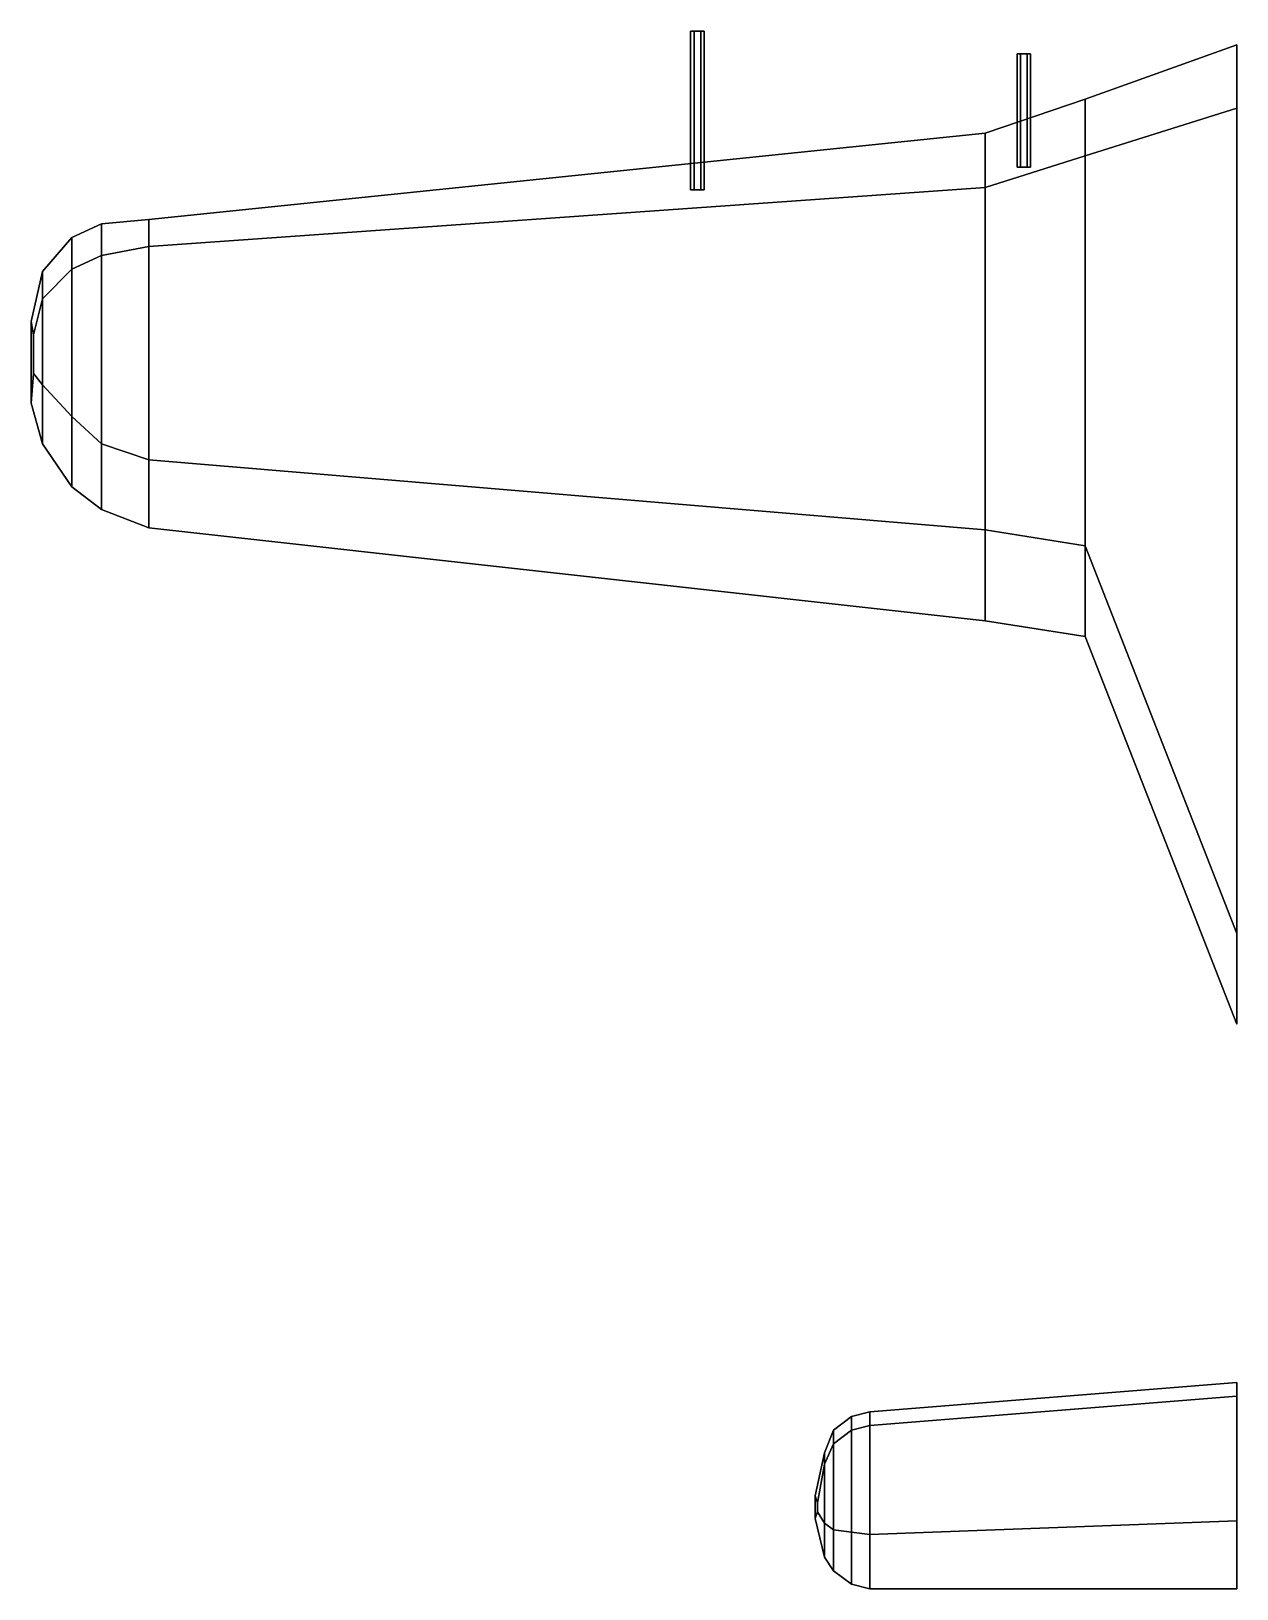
# Model space of a CAD drawing. Extents: x -5.32 to 0, y -3.79 to 3.08.
import ezdxf

# ---------------------------------------------------------------- set-up
doc = ezdxf.new("R2010")
doc.units = 0
doc.layers.add('WING2', color=5, linetype='CONTINUOUS')

msp = doc.modelspace()

# ---------------------------------------------------------------- linework, layer by layer
at = {"layer": 'WING2'}
for points in [[(-2.395, 3.08, 1.894), (-2.365, 3.08, 1.894), (-2.35, 3.08, 1.92), (-2.41, 3.08, 1.92)], [(-2.41, 3.08, 1.92), (-2.35, 3.08, 1.92), (-2.365, 3.08, 1.946), (-2.395, 3.08, 1.946)], [(-2.395, 3.08, 1.894), (-2.41, 3.08, 1.92), (-2.41, 2.38, 1.92), (-2.395, 2.38, 1.894)], [(-2.41, 3.08, 1.92), (-2.395, 3.08, 1.946), (-2.395, 2.38, 1.946), (-2.41, 2.38, 1.92)], [(-2.365, 3.08, 1.894), (-2.395, 3.08, 1.894), (-2.395, 2.38, 1.894), (-2.365, 2.38, 1.894)], [(-2.395, 3.08, 1.946), (-2.365, 3.08, 1.946), (-2.365, 2.38, 1.946), (-2.395, 2.38, 1.946)], [(-2.35, 3.08, 1.92), (-2.365, 3.08, 1.894), (-2.365, 2.38, 1.894), (-2.35, 2.38, 1.92)], [(-2.365, 3.08, 1.946), (-2.35, 3.08, 1.92), (-2.35, 2.38, 1.92), (-2.365, 2.38, 1.946)], [(-0.955, 2.98, 1.734), (-0.925, 2.98, 1.734), (-0.91, 2.98, 1.76), (-0.97, 2.98, 1.76)], [(-0.97, 2.98, 1.76), (-0.91, 2.98, 1.76), (-0.925, 2.98, 1.786), (-0.955, 2.98, 1.786)], [(-0.955, 2.98, 1.734), (-0.97, 2.98, 1.76), (-0.97, 2.48, 1.76), (-0.955, 2.48, 1.734)], [(-0.97, 2.98, 1.76), (-0.955, 2.98, 1.786), (-0.955, 2.48, 1.786), (-0.97, 2.48, 1.76)], [(-0.925, 2.98, 1.734), (-0.955, 2.98, 1.734), (-0.955, 2.48, 1.734), (-0.925, 2.48, 1.734)], [(-0.955, 2.98, 1.786), (-0.925, 2.98, 1.786), (-0.925, 2.48, 1.786), (-0.955, 2.48, 1.786)], [(-0.925, 2.98, 1.786), (-0.91, 2.98, 1.76), (-0.91, 2.48, 1.76), (-0.925, 2.48, 1.786)], [(-0.91, 2.98, 1.76), (-0.925, 2.98, 1.734), (-0.925, 2.48, 1.734), (-0.91, 2.48, 1.76)], [(-0.67, 2.78, 1.75), (0, 3.02, 1.66), (0, 2.74, 1.98), (-0.67, 2.53, 2)], [(-0.67, 2.53, 1.63), (0, 2.74, 1.53), (0, 3.02, 1.66), (-0.67, 2.78, 1.75)], [(-1.11, 2.63, 1.76), (-0.67, 2.78, 1.75), (-0.67, 2.53, 2), (-1.11, 2.39, 2.03)], [(-1.11, 2.39, 1.68), (-0.67, 2.53, 1.63), (-0.67, 2.78, 1.75), (-1.11, 2.63, 1.76)], [(-0.67, 0.81, 1.63), (0, -0.9, 1.53), (0, 2.74, 1.53), (-0.67, 2.53, 1.63)], [(0, 2.74, 1.98), (0, -0.9, 1.98), (-0.67, 0.81, 2), (-0.67, 2.53, 2)], [(-4.8, 2.25, 2.22), (-1.11, 2.63, 1.76), (-1.11, 2.39, 2.03), (-4.8, 2.13, 2.32)], [(-4.8, 2.13, 2.17), (-1.11, 2.39, 1.68), (-1.11, 2.63, 1.76), (-4.8, 2.25, 2.22)], [(-1.11, 0.88, 1.68), (-0.67, 0.81, 1.63), (-0.67, 2.53, 1.63), (-1.11, 2.39, 1.68)], [(-0.67, 2.53, 2), (-0.67, 0.81, 2), (-1.11, 0.88, 2.03), (-1.11, 2.39, 2.03)], [(-1.11, 2.39, 2.03), (-1.11, 0.88, 2.03), (-4.8, 1.19, 2.32), (-4.8, 2.13, 2.32)], [(-4.8, 1.19, 2.17), (-1.11, 0.88, 1.68), (-1.11, 2.39, 1.68), (-4.8, 2.13, 2.17)], [(-5.14, 2.03, 2.24), (-5.01, 2.09, 2.21), (-5.01, 2.23, 2.25), (-5.14, 2.17, 2.27)], [(-5.14, 2.17, 2.27), (-5.01, 2.23, 2.25), (-5.01, 2.09, 2.33), (-5.14, 2.03, 2.32)], [(-5.01, 2.23, 2.25), (-4.8, 2.25, 2.22), (-4.8, 2.13, 2.32), (-5.01, 2.09, 2.33)], [(-5.01, 2.09, 2.21), (-4.8, 2.13, 2.17), (-4.8, 2.25, 2.22), (-5.01, 2.23, 2.25)], [(-5.27, 1.9, 2.26), (-5.14, 2.03, 2.24), (-5.14, 2.17, 2.27), (-5.27, 2.02, 2.28)], [(-5.27, 2.02, 2.28), (-5.14, 2.17, 2.27), (-5.14, 2.03, 2.32), (-5.27, 1.9, 2.31)], [(-5.01, 1.26, 2.21), (-4.8, 1.19, 2.17), (-4.8, 2.13, 2.17), (-5.01, 2.09, 2.21)], [(-4.8, 2.13, 2.32), (-4.8, 1.19, 2.32), (-5.01, 1.26, 2.33), (-5.01, 2.09, 2.33)], [(-5.14, 1.38, 2.24), (-5.01, 1.26, 2.21), (-5.01, 2.09, 2.21), (-5.14, 2.03, 2.24)], [(-5.01, 2.09, 2.33), (-5.01, 1.26, 2.33), (-5.14, 1.38, 2.32), (-5.14, 2.03, 2.32)], [(-5.31, 1.74, 2.27), (-5.27, 1.9, 2.26), (-5.27, 2.02, 2.28), (-5.32, 1.8, 2.28)], [(-5.32, 1.8, 2.28), (-5.27, 2.02, 2.28), (-5.27, 1.9, 2.31), (-5.31, 1.74, 2.29)], [(-5.27, 1.52, 2.26), (-5.14, 1.38, 2.24), (-5.14, 2.03, 2.24), (-5.27, 1.9, 2.26)], [(-5.14, 2.03, 2.32), (-5.14, 1.38, 2.32), (-5.27, 1.52, 2.31), (-5.27, 1.9, 2.31)], [(-5.31, 1.57, 2.27), (-5.27, 1.52, 2.26), (-5.27, 1.9, 2.26), (-5.31, 1.74, 2.27)], [(-5.27, 1.9, 2.31), (-5.27, 1.52, 2.31), (-5.31, 1.57, 2.29), (-5.31, 1.74, 2.29)], [(-5.32, 1.8, 2.28), (-5.32, 1.44, 2.28), (-5.31, 1.57, 2.27), (-5.31, 1.74, 2.27)], [(-5.31, 1.74, 2.29), (-5.31, 1.57, 2.29), (-5.32, 1.44, 2.28), (-5.32, 1.8, 2.28)], [(-5.32, 1.44, 2.28), (-5.27, 1.26, 2.28), (-5.27, 1.52, 2.26), (-5.31, 1.57, 2.27)], [(-5.31, 1.57, 2.29), (-5.27, 1.52, 2.31), (-5.27, 1.26, 2.28), (-5.32, 1.44, 2.28)], [(-5.27, 1.26, 2.28), (-5.14, 1.07, 2.27), (-5.14, 1.38, 2.24), (-5.27, 1.52, 2.26)], [(-5.27, 1.52, 2.31), (-5.14, 1.38, 2.32), (-5.14, 1.07, 2.27), (-5.27, 1.26, 2.28)], [(-5.14, 1.07, 2.27), (-5.01, 0.97, 2.25), (-5.01, 1.26, 2.21), (-5.14, 1.38, 2.24)], [(-5.14, 1.38, 2.32), (-5.01, 1.26, 2.33), (-5.01, 0.97, 2.25), (-5.14, 1.07, 2.27)], [(-5.01, 1.26, 2.33), (-4.8, 1.19, 2.32), (-4.8, 0.89, 2.22), (-5.01, 0.97, 2.25)], [(-5.01, 0.97, 2.25), (-4.8, 0.89, 2.22), (-4.8, 1.19, 2.17), (-5.01, 1.26, 2.21)], [(-4.8, 1.19, 2.32), (-1.11, 0.88, 2.03), (-1.11, 0.48, 1.76), (-4.8, 0.89, 2.22)], [(-4.8, 0.89, 2.22), (-1.11, 0.48, 1.76), (-1.11, 0.88, 1.68), (-4.8, 1.19, 2.17)], [(-1.11, 0.88, 2.03), (-0.67, 0.81, 2), (-0.67, 0.41, 1.75), (-1.11, 0.48, 1.76)], [(-1.11, 0.48, 1.76), (-0.67, 0.41, 1.75), (-0.67, 0.81, 1.63), (-1.11, 0.88, 1.68)], [(-0.67, 0.81, 2), (0, -0.9, 1.98), (0, -1.3, 1.66), (-0.67, 0.41, 1.75)], [(-0.67, 0.41, 1.75), (0, -1.3, 1.66), (0, -0.9, 1.53), (-0.67, 0.81, 1.63)], [(-1.62, -3.01, 2.37), (0, -2.88, 2.37), (0, -2.94, 2.44), (-1.62, -3.07, 2.42)], [(-1.62, -3.07, 2.32), (0, -2.94, 2.3), (0, -2.88, 2.37), (-1.62, -3.01, 2.37)], [(0, -2.94, 2.44), (0, -3.49, 2.44), (-1.62, -3.55, 2.42), (-1.62, -3.07, 2.42)], [(-1.62, -3.55, 2.32), (0, -3.49, 2.3), (0, -2.94, 2.3), (-1.62, -3.07, 2.32)], [(-1.7, -3.03, 2.37), (-1.62, -3.01, 2.37), (-1.62, -3.07, 2.42), (-1.7, -3.09, 2.41)], [(-1.7, -3.09, 2.33), (-1.62, -3.07, 2.32), (-1.62, -3.01, 2.37), (-1.7, -3.03, 2.37)], [(-1.82, -3.19, 2.37), (-1.78, -3.09, 2.37), (-1.78, -3.15, 2.4), (-1.82, -3.24, 2.39)], [(-1.82, -3.24, 2.35), (-1.78, -3.15, 2.34), (-1.78, -3.09, 2.37), (-1.82, -3.19, 2.37)], [(-1.78, -3.09, 2.37), (-1.7, -3.03, 2.37), (-1.7, -3.09, 2.41), (-1.78, -3.15, 2.4)], [(-1.78, -3.15, 2.34), (-1.7, -3.09, 2.33), (-1.7, -3.03, 2.37), (-1.78, -3.09, 2.37)], [(-1.7, -3.09, 2.41), (-1.7, -3.54, 2.41), (-1.78, -3.53, 2.4), (-1.78, -3.15, 2.4)], [(-1.78, -3.53, 2.34), (-1.7, -3.54, 2.33), (-1.7, -3.09, 2.33), (-1.78, -3.15, 2.34)], [(-1.62, -3.07, 2.42), (-1.62, -3.55, 2.42), (-1.7, -3.54, 2.41), (-1.7, -3.09, 2.41)], [(-1.7, -3.54, 2.33), (-1.62, -3.55, 2.32), (-1.62, -3.07, 2.32), (-1.7, -3.09, 2.33)], [(-1.78, -3.15, 2.4), (-1.78, -3.53, 2.4), (-1.82, -3.5, 2.39), (-1.82, -3.24, 2.39)], [(-1.82, -3.5, 2.35), (-1.78, -3.53, 2.34), (-1.78, -3.15, 2.34), (-1.82, -3.24, 2.35)], [(-1.86, -3.38, 2.37), (-1.82, -3.19, 2.37), (-1.82, -3.24, 2.39), (-1.85, -3.41, 2.38)], [(-1.85, -3.41, 2.36), (-1.82, -3.24, 2.35), (-1.82, -3.19, 2.37), (-1.86, -3.38, 2.37)], [(-1.82, -3.24, 2.39), (-1.82, -3.5, 2.39), (-1.85, -3.45, 2.38), (-1.85, -3.41, 2.38)], [(-1.85, -3.45, 2.36), (-1.82, -3.5, 2.35), (-1.82, -3.24, 2.35), (-1.85, -3.41, 2.36)], [(-1.85, -3.41, 2.38), (-1.85, -3.45, 2.38), (-1.86, -3.48, 2.37), (-1.86, -3.38, 2.37)], [(-1.86, -3.38, 2.37), (-1.86, -3.48, 2.37), (-1.85, -3.45, 2.36), (-1.85, -3.41, 2.36)], [(-1.85, -3.45, 2.38), (-1.82, -3.5, 2.39), (-1.82, -3.65, 2.37), (-1.86, -3.48, 2.37)], [(-1.86, -3.48, 2.37), (-1.82, -3.65, 2.37), (-1.82, -3.5, 2.35), (-1.85, -3.45, 2.36)], [(-1.82, -3.5, 2.39), (-1.78, -3.53, 2.4), (-1.78, -3.71, 2.37), (-1.82, -3.65, 2.37)], [(-1.82, -3.65, 2.37), (-1.78, -3.71, 2.37), (-1.78, -3.53, 2.34), (-1.82, -3.5, 2.35)], [(-1.62, -3.55, 2.42), (0, -3.49, 2.44), (0, -3.79, 2.37), (-1.62, -3.79, 2.37)], [(-1.62, -3.79, 2.37), (0, -3.79, 2.37), (0, -3.49, 2.3), (-1.62, -3.55, 2.32)], [(-1.78, -3.53, 2.4), (-1.7, -3.54, 2.41), (-1.7, -3.77, 2.37), (-1.78, -3.71, 2.37)], [(-1.78, -3.71, 2.37), (-1.7, -3.77, 2.37), (-1.7, -3.54, 2.33), (-1.78, -3.53, 2.34)], [(-1.7, -3.54, 2.41), (-1.62, -3.55, 2.42), (-1.62, -3.79, 2.37), (-1.7, -3.77, 2.37)], [(-1.7, -3.77, 2.37), (-1.62, -3.79, 2.37), (-1.62, -3.55, 2.32), (-1.7, -3.54, 2.33)]]:
    msp.add_3dface(points, dxfattribs=at)

doc.saveas('drawing.dxf')
